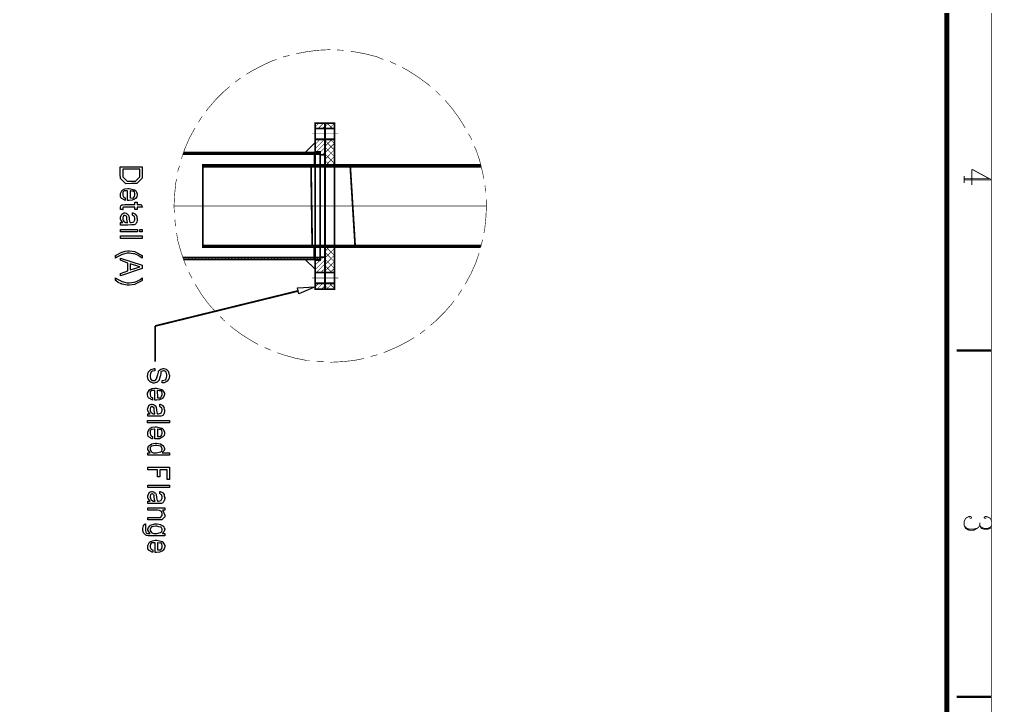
# Model space of a CAD drawing. Extents: x 0.1 to 11.6, y 0.3 to 16.2.
# Drawn here: x 5.99 to 11.58, y 4.24 to 8.18 of the extents above; entities that cross this region are included whole.
import ezdxf

# ---------------------------------------------------------------- set-up
doc = ezdxf.new("R2010")
doc.units = 0
doc.layers.get('0').update_dxf_attribs({"linetype": 'CONTINUOUS'})

msp = doc.modelspace()

# ---------------------------------------------------------------- linework, layer by layer
at = {"color": 0}
for points, const_width in [([(0.155003, 16.22), (11.57, 16.22), (11.57, 0.310004), (0.155003, 0.310004), (0.155003, 16.22)], 0.005208), ([(7.74501, 7.58165), (7.74501, 6.62831), (7.68832, 6.62831), (7.68832, 7.58165), (7.74501, 7.58165)], 0.01), ([(7.80003, 7.58165), (7.80003, 6.62831), (7.74501, 6.62831), (7.74501, 7.58165), (7.80003, 7.58165)], 0.01), ([(7.71669, 7.41336), (7.71669, 7.34169), (7.685, 7.34169), (7.685, 7.41336), (7.71669, 7.41336)], 0.01), ([(7.88997, 7.33165), (7.66499, 7.33165), (7.67165, 6.87001), (7.91835, 6.87001), (7.88997, 7.33165)], 0.01), ([(7.71669, 6.87001), (7.71669, 6.79833), (7.68332, 6.79833), (7.68332, 6.87001), (7.71669, 6.87001)], 0.01)]:
    msp.add_lwpolyline(points, close=True, dxfattribs=dict(at, const_width=const_width))
for points, const_width in [([(11.315, 16.02), (11.315, 0.516656)], 0.028333), ([(7.77501, 8.00331), (7.70833, 8), (7.64165, 7.99164), (7.58003, 7.97999)], 0.003333), ([(7.85167, 7.99832), (7.84169, 8), (7.81332, 8.00168)], 0.003333), ([(8.08003, 7.94667), (8.03999, 7.96332), (7.97331, 7.97999), (7.90831, 7.99164), (7.89165, 7.99501)], 0.003333), ([(7.46832, 7.94667), (7.44835, 7.94168), (7.38667, 7.91336), (7.32667, 7.88167), (7.29335, 7.86165)], 0.003333), ([(7.54167, 7.97), (7.50999, 7.96332), (7.50331, 7.96001)], 0.003333), ([(8.15332, 7.91835), (8.11833, 7.935)], 0.003333), ([(8.34999, 7.79167), (8.33333, 7.80664), (8.27832, 7.84668), (8.22331, 7.88167), (8.18832, 7.90169)], 0.003333), ([(7.25999, 7.84), (7.22835, 7.81668)], 0.003333), ([(7.19835, 7.79167), (7.16499, 7.76335), (7.11664, 7.715), (7.07335, 7.66499), (7.06332, 7.65001)], 0.003333), ([(8.40668, 7.74001), (8.38336, 7.76335), (8.37999, 7.76665)], 0.003333), ([(8.55003, 7.55333), (8.51497, 7.61003), (8.47499, 7.66499), (8.435, 7.71164)], 0.003333), ([(7.03999, 7.62001), (7.03331, 7.61003), (7.01833, 7.58664)], 0.003333), ([(6.99832, 7.55333), (6.96669, 7.49501), (6.94, 7.43332), (6.91997, 7.375)], 0.003333), ([(7.68832, 7.55003), (7.74501, 7.55003)], 0.01), ([(7.71164, 7.58165), (7.68832, 7.56)], 0.003333), ([(7.73665, 7.58165), (7.70503, 7.55003)], 0.003333), ([(7.74501, 7.565), (7.72999, 7.55003)], 0.003333), ([(7.74501, 7.55003), (7.80003, 7.55003)], 0.01), ([(7.74501, 7.56168), (7.76497, 7.58165)], 0.003333), ([(7.74501, 7.55664), (7.75, 7.55003)], 0.003333), ([(7.75667, 7.58165), (7.78836, 7.55003)], 0.003333), ([(7.77001, 7.55003), (7.80003, 7.58165)], 0.003333), ([(7.79335, 7.58165), (7.80003, 7.57667)], 0.003333), ([(7.67165, 7.52001), (7.76497, 7.52001)], 0.003333), ([(7.68832, 7.48833), (7.74501, 7.48833)], 0.01), ([(7.69168, 7.48833), (7.68832, 7.48503)], 0.003333), ([(7.71669, 7.48833), (7.68832, 7.46001)], 0.003333), ([(7.74164, 7.48833), (7.68832, 7.435)], 0.003333), ([(7.72835, 7.52001), (7.82167, 7.52001)], 0.003333), ([(7.74501, 7.48833), (7.80003, 7.48833)], 0.01), ([(7.74501, 7.48665), (7.74669, 7.48833)], 0.003333), ([(7.74501, 7.44835), (7.785, 7.48833)], 0.003333), ([(7.77501, 7.48833), (7.80003, 7.46332)], 0.003333), ([(8.58664, 7.48503), (8.58333, 7.49501), (8.56836, 7.52001)], 0.003333), ([(7.68832, 7.47), (7.63167, 7.41336)], 0.003333), ([(7.74501, 7.46669), (7.69499, 7.41667)], 0.003333), ([(7.74501, 7.44168), (7.71669, 7.41336)], 0.003333), ([(7.74501, 7.48167), (7.80003, 7.42503)], 0.003333), ([(7.74501, 7.41168), (7.80003, 7.46669)], 0.003333), ([(7.74501, 7.44336), (7.80003, 7.38835)], 0.003333), ([(7.74501, 7.37332), (7.80003, 7.43001)], 0.003333), ([(8.65668, 7.26167), (8.64833, 7.30501), (8.63167, 7.37001), (8.61003, 7.43332), (8.60167, 7.44835)], 0.003333), ([(6.93332, 7.41336), (7.71669, 7.41336), (7.71669, 7.34169), (7.71669, 7.40332), (6.92833, 7.40332)], 0.01), ([(6.96164, 7.41), (6.97, 7.40332)], 0.003333), ([(6.97835, 7.41336), (6.98833, 7.40332)], 0.003333), ([(6.99669, 7.41336), (7.00667, 7.40332)], 0.003333), ([(7.01665, 7.41336), (7.02669, 7.40332)], 0.003333), ([(7.035, 7.41336), (7.04497, 7.40332)], 0.003333), ([(7.05333, 7.41336), (7.065, 7.40332)], 0.003333), ([(7.07167, 7.41336), (7.08165, 7.40332)], 0.003333), ([(7.09169, 7.41336), (7.10167, 7.40332)], 0.003333), ([(7.11003, 7.41336), (7.12169, 7.40332)], 0.003333), ([(7.12831, 7.41336), (7.13997, 7.40332)], 0.003333), ([(7.14833, 7.41336), (7.15831, 7.40332)], 0.003333), ([(7.16667, 7.41336), (7.17665, 7.40332)], 0.003333), ([(7.18668, 7.41336), (7.19667, 7.40332)], 0.003333), ([(7.20503, 7.41336), (7.215, 7.40332)], 0.003333), ([(7.22331, 7.41336), (7.23335, 7.40332)], 0.003333), ([(7.24333, 7.41336), (7.25331, 7.40332)], 0.003333), ([(7.26167, 7.41336), (7.27165, 7.40332)], 0.003333), ([(7.28, 7.41336), (7.29167, 7.40332)], 0.003333), ([(7.29833, 7.41336), (7.31, 7.40332)], 0.003333), ([(7.31836, 7.41336), (7.32835, 7.40332)], 0.003333), ([(7.33664, 7.41336), (7.34831, 7.40332)], 0.003333), ([(7.35499, 7.41336), (7.36664, 7.40332)], 0.003333), ([(7.375, 7.41336), (7.38499, 7.40332)], 0.003333), ([(7.39333, 7.41336), (7.40332, 7.40332)], 0.003333), ([(7.41336, 7.41336), (7.42333, 7.40332)], 0.003333), ([(7.43164, 7.41336), (7.44168, 7.40332)], 0.003333), ([(7.44997, 7.41336), (7.46001, 7.40332)], 0.003333), ([(7.47, 7.41336), (7.47999, 7.40332)], 0.003333), ([(7.48833, 7.41336), (7.49832, 7.40332)], 0.003333), ([(7.50667, 7.41336), (7.51833, 7.40332)], 0.003333), ([(7.52501, 7.41336), (7.53668, 7.40332)], 0.003333), ([(7.54497, 7.41336), (7.55501, 7.40332)], 0.003333), ([(7.565, 7.41336), (7.57497, 7.40332)], 0.003333), ([(7.58165, 7.41336), (7.59169, 7.40332)], 0.003333), ([(7.60167, 7.41336), (7.61165, 7.40332)], 0.003333), ([(7.62001, 7.41336), (7.62999, 7.40332)], 0.003333), ([(7.63835, 7.41336), (7.65001, 7.40332)], 0.003333), ([(7.65831, 7.41336), (7.66835, 7.40332)], 0.003333), ([(7.67665, 7.41336), (7.68668, 7.40332)], 0.003333), ([(7.68832, 6.79497), (7.71669, 6.79497), (7.71669, 6.81168), (7.71669, 7.40001), (7.71669, 7.41667), (7.68832, 7.41667)], 0.01), ([(7.69667, 7.41336), (7.70665, 7.40332)], 0.003333), ([(7.71332, 7.41336), (7.715, 7.41336)], 0.003333), ([(7.71669, 7.40001), (7.74501, 7.40001)], 0.01), ([(7.74501, 7.41667), (7.72835, 7.40001)], 0.003333), ([(7.74501, 7.405), (7.80003, 7.34831)], 0.003333), ([(7.75168, 7.34169), (7.80003, 7.39165)], 0.003333), ([(6.91, 7.33664), (6.90001, 7.30501), (6.90001, 7.29833)], 0.003333), ([(8.63835, 7.34169), (7.04335, 7.34169), (7.04335, 6.87001), (8.63835, 6.87001)], 0.01), ([(8.64165, 7.33165), (7.04335, 7.33165), (7.04335, 6.87831), (8.64165, 6.87831)], 0.01), ([(7.04335, 7.33664), (7.04665, 7.33165)], 0.003333), ([(7.05664, 7.34169), (7.065, 7.33165)], 0.003333), ([(7.07497, 7.34169), (7.08501, 7.33165)], 0.003333), ([(7.09332, 7.34169), (7.10335, 7.33165)], 0.003333), ([(7.11333, 7.34169), (7.12169, 7.33165)], 0.003333), ([(7.13167, 7.34169), (7.14165, 7.33165)], 0.003333), ([(7.15001, 7.34169), (7.16, 7.33165)], 0.003333), ([(7.16997, 7.34169), (7.17833, 7.33165)], 0.003333), ([(7.18832, 7.34169), (7.19835, 7.33165)], 0.003333), ([(7.20665, 7.34169), (7.21669, 7.33165)], 0.003333), ([(7.22667, 7.34169), (7.23665, 7.33165)], 0.003333), ([(7.24501, 7.34169), (7.25331, 7.33165)], 0.003333), ([(7.26497, 7.34169), (7.27333, 7.33165)], 0.003333), ([(7.28168, 7.34169), (7.29335, 7.33165)], 0.003333), ([(7.30165, 7.34169), (7.31168, 7.33165)], 0.003333), ([(7.31999, 7.34169), (7.33003, 7.33165)], 0.003333), ([(7.34, 7.34169), (7.34831, 7.33165)], 0.003333), ([(7.35835, 7.34169), (7.36833, 7.33165)], 0.003333), ([(7.37668, 7.34169), (7.38667, 7.33165)], 0.003333), ([(7.39665, 7.34169), (7.405, 7.33165)], 0.003333), ([(7.41499, 7.34169), (7.42503, 7.33165)], 0.003333), ([(7.43332, 7.34169), (7.44336, 7.33165)], 0.003333), ([(7.45335, 7.34169), (7.46332, 7.33165)], 0.003333), ([(7.47168, 7.34169), (7.48167, 7.33165)], 0.003333), ([(7.49164, 7.34169), (7.5, 7.33165)], 0.003333), ([(7.50836, 7.34169), (7.52001, 7.33165)], 0.003333), ([(7.52832, 7.34169), (7.53836, 7.33165)], 0.003333), ([(7.54833, 7.34169), (7.55664, 7.33165)], 0.003333), ([(7.56668, 7.34169), (7.57497, 7.33165)], 0.003333), ([(7.58501, 7.34169), (7.595, 7.33165)], 0.003333), ([(7.60335, 7.34169), (7.61333, 7.33165)], 0.003333), ([(7.62332, 7.34169), (7.63167, 7.33165)], 0.003333), ([(7.64165, 7.34169), (7.65169, 7.33165)], 0.003333), ([(7.66, 7.34169), (7.66997, 7.33165)], 0.003333), ([(7.68001, 7.34169), (7.68832, 7.33165)], 0.003333), ([(7.69835, 7.34169), (7.70833, 7.33165)], 0.003333), ([(7.71832, 7.34169), (7.72667, 7.33165)], 0.003333), ([(7.73665, 7.34169), (7.74669, 7.33165)], 0.003333), ([(7.74501, 7.34169), (7.80003, 7.34169)], 0.01), ([(7.74501, 7.36664), (7.77001, 7.34169)], 0.003333), ([(7.75499, 7.34169), (7.76335, 7.33165)], 0.003333), ([(7.77501, 7.34169), (7.78331, 7.33165)], 0.003333), ([(7.78836, 7.34169), (7.80003, 7.35499)], 0.003333), ([(7.79167, 7.34169), (7.80165, 7.33165)], 0.003333), ([(7.81168, 7.34169), (7.82167, 7.33165)], 0.003333), ([(7.83003, 7.34169), (7.84, 7.33165)], 0.003333), ([(7.84999, 7.34169), (7.85835, 7.33165)], 0.003333), ([(7.86833, 7.34169), (7.87831, 7.33165)], 0.003333), ([(7.88667, 7.34169), (7.89665, 7.33165)], 0.003333), ([(7.90668, 7.34169), (7.91499, 7.33165)], 0.003333), ([(7.92503, 7.34169), (7.935, 7.33165)], 0.003333), ([(7.94336, 7.34169), (7.95335, 7.33165)], 0.003333), ([(7.96332, 7.34169), (7.97331, 7.33165)], 0.003333), ([(7.98167, 7.34169), (7.99001, 7.33165)], 0.003333), ([(8.00168, 7.34169), (8.00999, 7.33165)], 0.003333), ([(8.01833, 7.34169), (8.03, 7.33165)], 0.003333), ([(8.03836, 7.34169), (8.04833, 7.33165)], 0.003333), ([(8.05664, 7.34169), (8.06668, 7.33165)], 0.003333), ([(8.07667, 7.34169), (8.08501, 7.33165)], 0.003333), ([(8.095, 7.34169), (8.10499, 7.33165)], 0.003333), ([(8.11333, 7.34169), (8.12332, 7.33165)], 0.003333), ([(8.13336, 7.34169), (8.14165, 7.33165)], 0.003333), ([(8.15169, 7.34169), (8.16168, 7.33165)], 0.003333), ([(8.16997, 7.34169), (8.18001, 7.33165)], 0.003333), ([(8.19, 7.34169), (8.19997, 7.33165)], 0.003333), ([(8.20833, 7.34169), (8.21832, 7.33165)], 0.003333), ([(8.22835, 7.34169), (8.23665, 7.33165)], 0.003333), ([(8.24501, 7.34169), (8.25667, 7.33165)], 0.003333), ([(8.26497, 7.34169), (8.27333, 7.33165)], 0.003333), ([(8.285, 7.34169), (8.29335, 7.33165)], 0.003333), ([(8.30333, 7.34169), (8.31168, 7.33165)], 0.003333), ([(8.32167, 7.34169), (8.33165, 7.33165)], 0.003333), ([(8.34, 7.34169), (8.34999, 7.33165)], 0.003333), ([(8.36003, 7.34169), (8.36833, 7.33165)], 0.003333), ([(8.37831, 7.34169), (8.38835, 7.33165)], 0.003333), ([(8.39665, 7.34169), (8.40668, 7.33165)], 0.003333), ([(8.41667, 7.34169), (8.42503, 7.33165)], 0.003333), ([(8.435, 7.34169), (8.44499, 7.33165)], 0.003333), ([(8.45335, 7.34169), (8.46332, 7.33165)], 0.003333), ([(8.47331, 7.34169), (8.48335, 7.33165)], 0.003333), ([(8.49164, 7.34169), (8.5, 7.33165)], 0.003333), ([(8.51167, 7.34169), (8.52001, 7.33165)], 0.003333), ([(8.52832, 7.34169), (8.53836, 7.33165)], 0.003333), ([(8.54833, 7.34169), (8.55832, 7.33165)], 0.003333), ([(8.56668, 7.34169), (8.57667, 7.33165)], 0.003333), ([(8.58664, 7.34169), (8.595, 7.33165)], 0.003333), ([(8.60499, 7.34169), (8.61501, 7.33165)], 0.003333), ([(8.62332, 7.34169), (8.63336, 7.33165)], 0.003333), ([(11.5717, 7.25499), (11.4583, 7.31668)], 0.005208), ([(11.4583, 7.31668), (11.4583, 7.22667)], 0.005208), ([(6.89333, 7.25999), (6.88835, 7.23833), (6.88167, 7.17165), (6.87831, 7.10499), (6.87999, 7.06668)], 0.003333), ([(11.4134, 7.27832), (11.4134, 7.23833)], 0.005208), ([(11.5566, 7.26167), (11.4134, 7.26167)], 0.005208), ([(8.66667, 7.18332), (8.66336, 7.22331)], 0.003333), ([(11.5717, 7.25499), (11.4134, 7.25499)], 0.005208), ([(6.87831, 7.10499), (8.67165, 7.10499)], 0.003333), ([(7.67165, 7.10499), (7.76497, 7.10499)], 0.003333), ([(7.72835, 7.10499), (7.82167, 7.10499)], 0.003333), ([(8.65668, 6.94997), (8.66168, 6.97168), (8.66835, 7.03836), (8.67165, 7.10499), (8.66997, 7.14501)], 0.003333), ([(6.88336, 7.02669), (6.88667, 6.98833)], 0.003333), ([(6.89333, 6.94997), (6.90001, 6.90668), (6.91835, 6.84169), (6.94, 6.77832), (6.94835, 6.76167)], 0.003333), ([(6.93332, 6.79833), (7.71669, 6.79833), (7.71669, 6.87169), (7.71669, 6.81), (6.92833, 6.81)], 0.01), ([(7.04665, 6.87831), (7.05501, 6.87001)], 0.003333), ([(7.065, 6.87831), (7.07497, 6.87001)], 0.003333), ([(7.08333, 6.87831), (7.09332, 6.87001)], 0.003333), ([(7.10335, 6.87831), (7.11333, 6.87001)], 0.003333), ([(7.12169, 6.87831), (7.13167, 6.87001)], 0.003333), ([(7.14165, 6.87831), (7.15001, 6.87001)], 0.003333), ([(7.16, 6.87831), (7.16997, 6.87001)], 0.003333), ([(7.17833, 6.87831), (7.18832, 6.87001)], 0.003333), ([(7.19835, 6.87831), (7.20665, 6.87001)], 0.003333), ([(7.21669, 6.87831), (7.22667, 6.87001)], 0.003333), ([(7.23503, 6.87831), (7.24501, 6.87001)], 0.003333), ([(7.25331, 6.87831), (7.26497, 6.87001)], 0.003333), ([(7.27333, 6.87831), (7.28168, 6.87001)], 0.003333), ([(7.29335, 6.87831), (7.30165, 6.87001)], 0.003333), ([(7.31, 6.87831), (7.31999, 6.87001)], 0.003333), ([(7.33003, 6.87831), (7.34, 6.87001)], 0.003333), ([(7.34831, 6.87831), (7.35835, 6.87001)], 0.003333), ([(7.36833, 6.87831), (7.37668, 6.87001)], 0.003333), ([(7.38667, 6.87831), (7.39665, 6.87001)], 0.003333), ([(7.405, 6.87831), (7.41499, 6.87001)], 0.003333), ([(7.42503, 6.87831), (7.43332, 6.87001)], 0.003333), ([(7.44336, 6.87831), (7.45335, 6.87001)], 0.003333), ([(7.46164, 6.87831), (7.47168, 6.87001)], 0.003333), ([(7.48167, 6.87831), (7.49001, 6.87001)], 0.003333), ([(7.5, 6.87831), (7.50836, 6.87001)], 0.003333), ([(7.51833, 6.87831), (7.52832, 6.87001)], 0.003333), ([(7.53668, 6.87831), (7.54833, 6.87001)], 0.003333), ([(7.55664, 6.87831), (7.565, 6.87001)], 0.003333), ([(7.57497, 6.87831), (7.58501, 6.87001)], 0.003333), ([(7.59332, 6.87831), (7.60335, 6.87001)], 0.003333), ([(7.61333, 6.87831), (7.62332, 6.87001)], 0.003333), ([(7.63167, 6.87831), (7.64165, 6.87001)], 0.003333), ([(7.65169, 6.87831), (7.66, 6.87001)], 0.003333), ([(7.66997, 6.87831), (7.68001, 6.87001)], 0.003333), ([(7.68832, 6.87831), (7.69835, 6.87001)], 0.003333), ([(7.70833, 6.87831), (7.71669, 6.87001)], 0.003333), ([(7.72667, 6.87831), (7.73665, 6.87001)], 0.003333), ([(7.74501, 6.87001), (7.80003, 6.87001)], 0.01), ([(7.74501, 6.87831), (7.75499, 6.87001)], 0.003333), ([(7.74501, 6.845), (7.76833, 6.87001)], 0.003333), ([(7.75168, 6.87001), (7.80003, 6.81999)], 0.003333), ([(7.76335, 6.87831), (7.77501, 6.87001)], 0.003333), ([(7.78331, 6.87831), (7.79167, 6.87001)], 0.003333), ([(7.78836, 6.87001), (7.80003, 6.85835)], 0.003333), ([(7.80165, 6.87831), (7.81168, 6.87001)], 0.003333), ([(7.81999, 6.87831), (7.83003, 6.87001)], 0.003333), ([(7.84, 6.87831), (7.84999, 6.87001)], 0.003333), ([(7.85835, 6.87831), (7.86833, 6.87001)], 0.003333), ([(7.87831, 6.87831), (7.88667, 6.87001)], 0.003333), ([(7.89665, 6.87831), (7.90668, 6.87001)], 0.003333), ([(7.91499, 6.87831), (7.92503, 6.87001)], 0.003333), ([(7.935, 6.87831), (7.94336, 6.87001)], 0.003333), ([(7.95335, 6.87831), (7.96332, 6.87001)], 0.003333), ([(7.97168, 6.87831), (7.98167, 6.87001)], 0.003333), ([(7.99001, 6.87831), (8, 6.87001)], 0.003333), ([(8.00999, 6.87831), (8.01833, 6.87001)], 0.003333), ([(8.03, 6.87831), (8.03836, 6.87001)], 0.003333), ([(8.04665, 6.87831), (8.05664, 6.87001)], 0.003333), ([(8.06668, 6.87831), (8.07497, 6.87001)], 0.003333), ([(8.08501, 6.87831), (8.095, 6.87001)], 0.003333), ([(8.10335, 6.87831), (8.11333, 6.87001)], 0.003333), ([(8.12332, 6.87831), (8.13336, 6.87001)], 0.003333), ([(8.14165, 6.87831), (8.15169, 6.87001)], 0.003333), ([(8.16168, 6.87831), (8.16997, 6.87001)], 0.003333), ([(8.17833, 6.87831), (8.19, 6.87001)], 0.003333), ([(8.19835, 6.87831), (8.20833, 6.87001)], 0.003333), ([(8.21832, 6.87831), (8.22667, 6.87001)], 0.003333), ([(8.23665, 6.87831), (8.24501, 6.87001)], 0.003333), ([(8.25499, 6.87831), (8.26497, 6.87001)], 0.003333), ([(8.27333, 6.87831), (8.285, 6.87001)], 0.003333), ([(8.29335, 6.87831), (8.30165, 6.87001)], 0.003333), ([(8.31168, 6.87831), (8.32167, 6.87001)], 0.003333), ([(8.33003, 6.87831), (8.34, 6.87001)], 0.003333), ([(8.34999, 6.87831), (8.36003, 6.87001)], 0.003333), ([(8.36833, 6.87831), (8.37831, 6.87001)], 0.003333), ([(8.38835, 6.87831), (8.39665, 6.87001)], 0.003333), ([(8.40668, 6.87831), (8.41667, 6.87001)], 0.003333), ([(8.42503, 6.87831), (8.435, 6.87001)], 0.003333), ([(8.44499, 6.87831), (8.45335, 6.87001)], 0.003333), ([(8.46332, 6.87831), (8.47331, 6.87001)], 0.003333), ([(8.48167, 6.87831), (8.49164, 6.87001)], 0.003333), ([(8.5, 6.87831), (8.51167, 6.87001)], 0.003333), ([(8.52001, 6.87831), (8.52832, 6.87001)], 0.003333), ([(8.53836, 6.87831), (8.54833, 6.87001)], 0.003333), ([(8.55664, 6.87831), (8.56668, 6.87001)], 0.003333), ([(8.57667, 6.87831), (8.58501, 6.87001)], 0.003333), ([(8.595, 6.87831), (8.60499, 6.87001)], 0.003333), ([(8.61501, 6.87831), (8.62332, 6.87001)], 0.003333), ([(8.63336, 6.87831), (8.63997, 6.87332)], 0.003333), ([(8.63997, 6.87332), (8.64833, 6.90668), (8.65001, 6.91168)], 0.003333), ([(7.71669, 6.81168), (7.74501, 6.81168)], 0.01), ([(7.74501, 6.80664), (7.80003, 6.86333)], 0.003333), ([(7.74501, 6.84), (7.80003, 6.78331)], 0.003333), ([(7.74501, 6.76833), (7.80003, 6.82497)], 0.003333), ([(8.55003, 6.65668), (8.58333, 6.71832), (8.61003, 6.77832), (8.62999, 6.83664)], 0.003333), ([(6.96001, 6.80664), (6.97, 6.79833)], 0.003333), ([(6.97667, 6.81), (6.98833, 6.79833)], 0.003333), ([(6.99669, 6.81), (7.00667, 6.79833)], 0.003333), ([(7.01665, 6.81), (7.02669, 6.79833)], 0.003333), ([(7.03331, 6.81), (7.04497, 6.79833)], 0.003333), ([(7.05333, 6.81), (7.06332, 6.79833)], 0.003333), ([(7.07167, 6.81), (7.08165, 6.79833)], 0.003333), ([(7.09169, 6.81), (7.10167, 6.79833)], 0.003333), ([(7.11003, 6.81), (7.12169, 6.79833)], 0.003333), ([(7.12831, 6.81), (7.13835, 6.79833)], 0.003333), ([(7.14833, 6.81), (7.15831, 6.79833)], 0.003333), ([(7.16667, 6.81), (7.17665, 6.79833)], 0.003333), ([(7.185, 6.81), (7.19667, 6.79833)], 0.003333), ([(7.20503, 6.81), (7.215, 6.79833)], 0.003333), ([(7.22331, 6.81), (7.23335, 6.79833)], 0.003333), ([(7.24333, 6.81), (7.25331, 6.79833)], 0.003333), ([(7.25999, 6.81), (7.27001, 6.79833)], 0.003333), ([(7.28, 6.81), (7.28999, 6.79833)], 0.003333), ([(7.29833, 6.81), (7.31, 6.79833)], 0.003333), ([(7.31668, 6.81), (7.32835, 6.79833)], 0.003333), ([(7.33664, 6.81), (7.34668, 6.79833)], 0.003333), ([(7.35499, 6.81), (7.36501, 6.79833)], 0.003333), ([(7.375, 6.81), (7.38499, 6.79833)], 0.003333), ([(7.39333, 6.81), (7.40332, 6.79833)], 0.003333), ([(7.41168, 6.81), (7.42165, 6.79833)], 0.003333), ([(7.43164, 6.81), (7.44168, 6.79833)], 0.003333), ([(7.44997, 6.81), (7.46001, 6.79833)], 0.003333), ([(7.46832, 6.81), (7.47999, 6.79833)], 0.003333), ([(7.48665, 6.81), (7.49832, 6.79833)], 0.003333), ([(7.50667, 6.81), (7.51665, 6.79833)], 0.003333), ([(7.52501, 6.81), (7.53668, 6.79833)], 0.003333), ([(7.54335, 6.81), (7.55501, 6.79833)], 0.003333), ([(7.56332, 6.81), (7.57335, 6.79833)], 0.003333), ([(7.58165, 6.81), (7.59169, 6.79833)], 0.003333), ([(7.60167, 6.81), (7.61165, 6.79833)], 0.003333), ([(7.62001, 6.81), (7.62999, 6.79833)], 0.003333), ([(7.68832, 6.74333), (7.63167, 6.79833)], 0.003333), ([(7.63835, 6.81), (7.64833, 6.79833)], 0.003333), ([(7.65831, 6.81), (7.66835, 6.79833)], 0.003333), ([(7.67665, 6.81), (7.68668, 6.79833)], 0.003333), ([(7.73503, 6.81168), (7.68832, 6.76665)], 0.003333), ([(7.74501, 6.79665), (7.68832, 6.74001)], 0.003333), ([(7.69168, 6.79497), (7.68832, 6.78999)], 0.003333), ([(7.69499, 6.81), (7.70665, 6.79833)], 0.003333), ([(7.74501, 6.77333), (7.69499, 6.72331)], 0.003333), ([(7.74501, 6.80003), (7.80003, 6.74501)], 0.003333), ([(7.74501, 6.73167), (7.80003, 6.78836)], 0.003333), ([(7.74501, 6.76335), (7.785, 6.72331)], 0.003333), ([(6.96332, 6.72667), (6.96669, 6.71832), (6.98167, 6.69168)], 0.003333), ([(7.68832, 6.72331), (7.74501, 6.72331)], 0.01), ([(7.74501, 6.74669), (7.72, 6.72331)], 0.003333), ([(7.74501, 6.72331), (7.80003, 6.72331)], 0.01), ([(7.74501, 6.72499), (7.74669, 6.72331)], 0.003333), ([(7.77501, 6.72331), (7.80003, 6.75)], 0.003333), ([(7, 6.65668), (7.03331, 6.60167), (7.07335, 6.54665), (7.11501, 6.5)], 0.003333), ([(7.67165, 6.69168), (7.76497, 6.69168)], 0.003333), ([(7.68832, 6.66168), (7.74501, 6.66168)], 0.01), ([(7.70833, 6.66168), (7.68832, 6.64165)], 0.003333), ([(7.73167, 6.66168), (7.69997, 6.62831)], 0.003333), ([(7.74501, 6.64833), (7.72499, 6.62831)], 0.003333), ([(7.72835, 6.69168), (7.82167, 6.69168)], 0.003333), ([(7.74501, 6.66168), (7.80003, 6.66168)], 0.01), ([(7.74501, 6.65668), (7.75, 6.66168)], 0.003333), ([(7.74501, 6.65001), (7.76497, 6.62831)], 0.003333), ([(7.75499, 6.62831), (7.78836, 6.66168)], 0.003333), ([(7.77001, 6.66168), (7.80003, 6.63167)], 0.003333), ([(7.59169, 6.61833), (6.77001, 6.41667)], 0.01), ([(7.79335, 6.62831), (7.80003, 6.63667)], 0.003333), ([(8.50836, 6.59169), (8.51497, 6.60167), (8.53, 6.625)], 0.003333), ([(8.34999, 6.41997), (8.38336, 6.44835), (8.43164, 6.49669), (8.47499, 6.54665), (8.48503, 6.56168)], 0.003333), ([(7.14333, 6.47168), (7.16499, 6.44835), (7.16997, 6.44499)], 0.003333), ([(6.77001, 6.41667), (6.77001, 6.21164)], 0.01), ([(7.19997, 6.41835), (7.215, 6.405), (7.27001, 6.36501), (7.32667, 6.33003), (7.36165, 6.31)], 0.003333), ([(8.28999, 6.37169), (8.31999, 6.39501)], 0.003333), ([(8.08165, 6.26335), (8.10167, 6.27165), (8.16336, 6.29833), (8.22331, 6.33003), (8.25667, 6.34999)], 0.003333), ([(7.39833, 6.29335), (7.43332, 6.27832)], 0.003333), ([(7.47, 6.26335), (7.50999, 6.25), (7.57497, 6.23167), (7.64165, 6.21832), (7.65831, 6.21832)], 0.003333), ([(11.37, 6.27669), (11.57, 6.27669)], 0.013333), ([(7.69667, 6.21332), (7.70833, 6.21164), (7.73665, 6.21164)], 0.003333), ([(7.77501, 6.20833), (7.84169, 6.21164), (7.90831, 6.21832), (7.96832, 6.22999)], 0.003333), ([(8.00667, 6.24164), (8.03999, 6.25), (8.04497, 6.25168)], 0.003333), ([(11.4134, 5.29497), (11.4217, 5.31168)], 0.005208), ([(11.4217, 5.31168), (11.4283, 5.31668)], 0.005208), ([(11.4283, 5.31668), (11.4434, 5.32335)], 0.005208), ([(11.4434, 5.32335), (11.4517, 5.32335)], 0.005208), ([(11.4517, 5.31168), (11.4434, 5.31668)], 0.005208), ([(11.4517, 5.32335), (11.4583, 5.31668)], 0.005208), ([(11.4583, 5.31668), (11.4517, 5.31168)], 0.005208), ([(11.5267, 5.31668), (11.535, 5.32335)], 0.005208), ([(11.535, 5.31168), (11.5267, 5.31668)], 0.005208), ([(11.535, 5.32335), (11.5417, 5.32335)], 0.005208), ([(11.5417, 5.31668), (11.535, 5.31168)], 0.005208), ([(11.5417, 5.32335), (11.5566, 5.31668)], 0.005208), ([(11.5566, 5.31668), (11.565, 5.31168)], 0.005208), ([(11.565, 5.31168), (11.5717, 5.29497)], 0.005208), ([(11.4134, 5.27165), (11.4134, 5.29497)], 0.005208), ([(11.4217, 5.25499), (11.4134, 5.27165)], 0.005208), ([(11.4217, 5.26167), (11.4134, 5.27165)], 0.005208), ([(11.4283, 5.25499), (11.4217, 5.26167)], 0.005208), ([(11.4283, 5.25), (11.4217, 5.25499)], 0.005208), ([(11.4434, 5.25), (11.4283, 5.25499)], 0.005208), ([(11.4434, 5.24333), (11.4283, 5.25)], 0.005208), ([(11.4667, 5.25), (11.4434, 5.25)], 0.005208), ([(11.4883, 5.25499), (11.4667, 5.25)], 0.005208), ([(11.4817, 5.25), (11.4667, 5.24333)], 0.005208), ([(11.4967, 5.26167), (11.4817, 5.25)], 0.005208), ([(11.5033, 5.27165), (11.4967, 5.26167)], 0.005208), ([(11.5033, 5.27165), (11.5033, 5.28836)], 0.005208), ([(11.5117, 5.25499), (11.5033, 5.27165)], 0.005208), ([(11.5117, 5.26167), (11.5033, 5.27165)], 0.005208), ([(11.5267, 5.25499), (11.5117, 5.26167)], 0.005208), ([(11.5267, 5.25), (11.5117, 5.25499)], 0.005208), ([(11.55, 5.25499), (11.5267, 5.25499)], 0.005208), ([(11.55, 5.25), (11.5267, 5.25)], 0.005208), ([(11.565, 5.26167), (11.55, 5.25499)], 0.005208), ([(11.565, 5.25499), (11.55, 5.25)], 0.005208), ([(11.5717, 5.27165), (11.565, 5.25499)], 0.005208), ([(11.5717, 5.27165), (11.565, 5.26167)], 0.005208), ([(11.4667, 5.24333), (11.4434, 5.24333)], 0.005208), ([(11.37, 4.28836), (11.57, 4.28836)], 0.013333)]:
    msp.add_lwpolyline(points, dxfattribs=dict(at, const_width=const_width))
at = {"color": 9}
for points in [[(7.68832, 7.47), (7.68832, 7.41336), (7.63167, 7.41336), (7.68832, 7.47)], [(7.68832, 6.79833), (7.68832, 6.74333), (7.63167, 6.79833), (7.68832, 6.79833)]]:
    msp.add_lwpolyline(points, close=True, dxfattribs=at)
at = {"color": 0}
for points in [[(6.57004, 7.33106), (6.69504, 7.33128), (6.69504, 7.29069), (6.69526, 7.26465), (6.66465, 7.23406), (6.6334, 7.23406), (6.60086, 7.23383), (6.57026, 7.26443), (6.57004, 7.28851), (6.57004, 7.33106)], [(6.58393, 7.31717), (6.58393, 7.29069), (6.58415, 7.27268), (6.6091, 7.24772), (6.63363, 7.24794), (6.65642, 7.24794), (6.68137, 7.27289), (6.68115, 7.29135), (6.68115, 7.31739), (6.58393, 7.31717)], [(6.59819, 7.15164), (6.59819, 7.13797), (6.59597, 7.13846), (6.57878, 7.14806), (6.57758, 7.14947), (6.57574, 7.1499), (6.57118, 7.15767), (6.57021, 7.169), (6.57021, 7.17117), (6.57021, 7.17774), (6.58068, 7.19581), (6.58279, 7.19743), (6.58382, 7.19868), (6.59625, 7.2041), (6.61253, 7.20697), (6.61794, 7.20697), (6.62136, 7.20703), (6.65224, 7.19906), (6.6544, 7.19743), (6.65647, 7.19547), (6.66743, 7.1779), (6.66743, 7.17204), (6.66743, 7.16894), (6.66417, 7.15744), (6.65642, 7.14893), (6.65419, 7.14731), (6.65186, 7.14492), (6.63792, 7.13889), (6.62044, 7.13758), (6.61643, 7.13753), (6.61535, 7.13753), (6.6129, 7.13753), (6.61208, 7.13753), (6.61187, 7.19308), (6.6096, 7.19299), (6.59581, 7.19244), (6.59125, 7.19243), (6.58946, 7.19129), (6.58496, 7.18533), (6.5841, 7.17458), (6.5841, 7.17096), (6.5841, 7.16808), (6.58697, 7.16026), (6.58757, 7.15944), (6.58783, 7.15799), (6.59147, 7.15403), (6.597, 7.15213), (6.59819, 7.15164)], [(6.62576, 7.19308), (6.62597, 7.15142), (6.62799, 7.15164), (6.64318, 7.15142), (6.64421, 7.15121), (6.64535, 7.15196), (6.65061, 7.16038), (6.65354, 7.16917), (6.65354, 7.17204), (6.65354, 7.17578), (6.65158, 7.18685), (6.64735, 7.19288), (6.64594, 7.19288), (6.64415, 7.19174), (6.63628, 7.19114), (6.62782, 7.19303), (6.62576, 7.19308)], [(6.58556, 7.08572), (6.57167, 7.08572), (6.57135, 7.08664), (6.57036, 7.09332), (6.57036, 7.09549), (6.57036, 7.09825), (6.57254, 7.1059), (6.57297, 7.10656), (6.57319, 7.10661), (6.57958, 7.11171), (6.58035, 7.11199), (6.58035, 7.11199), (6.58604, 7.1116), (6.59592, 7.1135), (6.59924, 7.1135), (6.65369, 7.11372), (6.65369, 7.12761), (6.66758, 7.12761), (6.66758, 7.11372), (6.68907, 7.11371), (6.69775, 7.09983), (6.66758, 7.09983), (6.66758, 7.08594), (6.65369, 7.08593), (6.65369, 7.09983), (6.5975, 7.09961), (6.59565, 7.09961), (6.59011, 7.09944), (6.58892, 7.09907), (6.5886, 7.09896), (6.58817, 7.09819), (6.58621, 7.09631), (6.58539, 7.09663), (6.58535, 7.09657), (6.58507, 7.09592), (6.58425, 7.09283), (6.58425, 7.09179), (6.58425, 7.09028), (6.58535, 7.08637), (6.58556, 7.08572)], [(6.58453, 7.01036), (6.58322, 7.01144), (6.57422, 7.02268), (6.57368, 7.02382), (6.57286, 7.02387), (6.57081, 7.0294), (6.57042, 7.03646), (6.57042, 7.03879), (6.57096, 7.0409), (6.57801, 7.05778), (6.57889, 7.05897), (6.57904, 7.05957), (6.58431, 7.06337), (6.59196, 7.06592), (6.59451, 7.06592), (6.59733, 7.06592), (6.60493, 7.06375), (6.60579, 7.06332), (6.60596, 7.06212), (6.60949, 7.05881), (6.6135, 7.05707), (6.61404, 7.05637), (6.61442, 7.05528), (6.61854, 7.04753), (6.61882, 7.04661), (6.61843, 7.04525), (6.62076, 7.03581), (6.62099, 7.03446), (6.62061, 7.03093), (6.62224, 7.01904), (6.62565, 7.01167), (6.62619, 7.01036), (6.62744, 7.01036), (6.63021, 7.01036), (6.63118, 7.01036), (6.63265, 7.01042), (6.64665, 7.01383), (6.64746, 7.01449), (6.64783, 7.01508), (6.65375, 7.02669), (6.65375, 7.03054), (6.65375, 7.03424), (6.65121, 7.04454), (6.65072, 7.04531), (6.64931, 7.04551), (6.64513, 7.04856), (6.64117, 7.05192), (6.63986, 7.05225), (6.63986, 7.06614), (6.64144, 7.06581), (6.65429, 7.06076), (6.65528, 7.06006), (6.65614, 7.05871), (6.66385, 7.04904), (6.66439, 7.04769), (6.66401, 7.04551), (6.66547, 7.03771), (6.66764, 7.03103), (6.66764, 7.02881), (6.66764, 7.02453), (6.66547, 7.01275), (6.66504, 7.01167), (6.66363, 7.01047), (6.65881, 7.00244), (6.6581, 7.0019), (6.65701, 7.00092), (6.64871, 6.99756), (6.64768, 6.99735), (6.64638, 6.99718), (6.63678, 6.99669), (6.63357, 6.99669), (6.61296, 6.99647), (6.60579, 6.99647), (6.58968, 6.99647), (6.58431, 6.99647), (6.58089, 6.99647), (6.57319, 6.99647), (6.57064, 6.99647), (6.57064, 7.01036), (6.57411, 7.01036), (6.58192, 7.01036), (6.58453, 7.01036)], [(6.61231, 7.01036), (6.61182, 7.01161), (6.60786, 7.03022), (6.60753, 7.03271), (6.60715, 7.03342), (6.60736, 7.0389), (6.60736, 7.04411), (6.60688, 7.04465), (6.60585, 7.04471), (6.60281, 7.04699), (6.60167, 7.04975), (6.60124, 7.05008), (6.60075, 7.04964), (6.59685, 7.05203), (6.5956, 7.05203), (6.59413, 7.05203), (6.58979, 7.05106), (6.58811, 7.04861), (6.58757, 7.0479), (6.58675, 7.04644), (6.58431, 7.03847), (6.58431, 7.03575), (6.58431, 7.03358), (6.58529, 7.02696), (6.58772, 7.02289), (6.58843, 7.02186), (6.58876, 7.02007), (6.59233, 7.01497), (6.59674, 7.01308), (6.59754, 7.01253), (6.59754, 7.01253), (6.60042, 7.01064), (6.60639, 7.01036), (6.6084, 7.01036), (6.61231, 7.01036)], [(6.57058, 6.97076), (6.66781, 6.97097), (6.66781, 6.95708), (6.57058, 6.95687), (6.57058, 6.97076)], [(6.57064, 6.93338), (6.69564, 6.9336), (6.69564, 6.91971), (6.57064, 6.91949), (6.57064, 6.93338)], [(6.68169, 6.97097), (6.69558, 6.97097), (6.69558, 6.95708), (6.68169, 6.95708), (6.68169, 6.97097)], [(6.54297, 6.82069), (6.54546, 6.82264), (6.57454, 6.83914), (6.5779, 6.84044), (6.58062, 6.84131), (6.59733, 6.84576), (6.61382, 6.84847), (6.61936, 6.84847), (6.62196, 6.84853), (6.65272, 6.84364), (6.6556, 6.84261), (6.65881, 6.84082), (6.69239, 6.8234), (6.69575, 6.82092), (6.69575, 6.80701), (6.69299, 6.80892), (6.67329, 6.82124), (6.6721, 6.82178), (6.66992, 6.82269), (6.65126, 6.83035), (6.64931, 6.83089), (6.64606, 6.83074), (6.63319, 6.83251), (6.62185, 6.83464), (6.61936, 6.83458), (6.6096, 6.83458), (6.58029, 6.82769), (6.54932, 6.81147), (6.54297, 6.80681), (6.54297, 6.82069)], [(6.57081, 6.80632), (6.69581, 6.76574), (6.69581, 6.74664), (6.57101, 6.70562), (6.57101, 6.71799), (6.61268, 6.73426), (6.61247, 6.77767), (6.57081, 6.79417), (6.57081, 6.80632)], [(6.62636, 6.77333), (6.62657, 6.73861), (6.65153, 6.74664), (6.65315, 6.74647), (6.66542, 6.75), (6.67942, 6.75543), (6.68192, 6.75618), (6.67964, 6.75629), (6.65881, 6.76357), (6.65696, 6.76421), (6.62636, 6.77333)], [(6.54318, 6.67854), (6.54318, 6.69243), (6.54953, 6.68782), (6.58138, 6.67165), (6.61003, 6.66467), (6.61957, 6.66467), (6.62147, 6.66471), (6.64681, 6.66814), (6.64931, 6.66878), (6.65056, 6.669), (6.67025, 6.67676), (6.6721, 6.67768), (6.67296, 6.67725), (6.6811, 6.68169), (6.69314, 6.69081), (6.69596, 6.69265), (6.69596, 6.67876), (6.6926, 6.67632), (6.65918, 6.65826), (6.65582, 6.65707), (6.65283, 6.65554), (6.62272, 6.65082), (6.61957, 6.65076), (6.60921, 6.65076), (6.58143, 6.65767), (6.57813, 6.65901), (6.57417, 6.65967), (6.55849, 6.66694), (6.54568, 6.67665), (6.54318, 6.67854)], [(7.58664, 6.63499), (7.68832, 6.64165), (7.595, 6.60167), (7.58664, 6.63499)], [(6.76828, 6.17264), (6.76828, 6.15875), (6.76676, 6.15864), (6.75429, 6.15733), (6.75331, 6.15722), (6.75151, 6.15625), (6.74653, 6.15267), (6.74451, 6.14833), (6.74397, 6.14681), (6.74311, 6.14507), (6.7405, 6.13271), (6.7405, 6.12858), (6.7405, 6.12636), (6.74289, 6.11589), (6.74333, 6.1149), (6.74349, 6.11322), (6.74625, 6.1084), (6.75011, 6.10672), (6.75092, 6.10622), (6.75087, 6.10568), (6.75456, 6.10357), (6.7596, 6.10319), (6.76133, 6.10319), (6.76383, 6.10319), (6.77061, 6.10449), (6.77132, 6.10471), (6.77175, 6.10487), (6.778, 6.11242), (6.77849, 6.11361), (6.77849, 6.11361), (6.77962, 6.11979), (6.78369, 6.13172), (6.78435, 6.13444), (6.78478, 6.13683), (6.78825, 6.15181), (6.78825, 6.15679), (6.78907, 6.15717), (6.79514, 6.16249), (6.80186, 6.16829), (6.803, 6.16894), (6.80354, 6.16878), (6.80931, 6.17063), (6.81597, 6.17285), (6.81819, 6.17285), (6.81901, 6.17285), (6.83399, 6.16889), (6.83535, 6.16808), (6.83572, 6.1665), (6.84093, 6.16086), (6.84679, 6.15533), (6.8475, 6.15375), (6.84733, 6.15142), (6.84933, 6.14258), (6.85161, 6.13504), (6.85161, 6.13249), (6.85161, 6.13026), (6.84765, 6.11176), (6.84685, 6.11014), (6.84521, 6.10796), (6.83946, 6.10069), (6.83371, 6.09603), (6.83208, 6.09517), (6.82981, 6.09381), (6.82081, 6.09044), (6.81222, 6.08963), (6.81017, 6.08951), (6.81017, 6.1034), (6.81239, 6.10303), (6.82958, 6.10851), (6.83078, 6.10992), (6.83138, 6.11079), (6.83518, 6.11887), (6.83772, 6.12978), (6.83772, 6.13206), (6.83772, 6.13721), (6.83317, 6.15158), (6.83231, 6.15267), (6.83074, 6.1531), (6.82542, 6.15647), (6.82096, 6.15896), (6.8195, 6.15896), (6.8176, 6.15896), (6.80376, 6.15517), (6.80192, 6.1544), (6.80186, 6.15289), (6.80203, 6.14513), (6.80089, 6.13411), (6.80018, 6.13097), (6.7991, 6.12782), (6.79313, 6.10721), (6.79258, 6.10622), (6.79085, 6.10454), (6.78564, 6.09836), (6.78142, 6.09413), (6.78022, 6.09343), (6.778, 6.09239), (6.77072, 6.08985), (6.76497, 6.08931), (6.76307, 6.08931), (6.75851, 6.08931), (6.74625, 6.09332), (6.74485, 6.09407), (6.74306, 6.09451), (6.73236, 6.10644), (6.73161, 6.10796), (6.73036, 6.10906), (6.72661, 6.12608), (6.72661, 6.12793), (6.72661, 6.12793), (6.73058, 6.15022), (6.73139, 6.15181), (6.73182, 6.15283), (6.74451, 6.16607), (6.74615, 6.16699), (6.74729, 6.16721), (6.76622, 6.17264), (6.76828, 6.17264)], [(6.75478, 6.00515), (6.75478, 5.99149), (6.75256, 5.99197), (6.73535, 6.00157), (6.73415, 6.00299), (6.73232, 6.00342), (6.72775, 6.01118), (6.72678, 6.02251), (6.72678, 6.02468), (6.72678, 6.03125), (6.73725, 6.04932), (6.73936, 6.05094), (6.7404, 6.05219), (6.75282, 6.05761), (6.7691, 6.06049), (6.77453, 6.06049), (6.77794, 6.06054), (6.80881, 6.05257), (6.81099, 6.05094), (6.81304, 6.04899), (6.824, 6.03142), (6.824, 6.02556), (6.824, 6.02246), (6.82075, 6.01096), (6.81299, 6.00244), (6.81076, 6.00082), (6.80843, 5.99843), (6.79449, 5.9924), (6.77701, 5.9911), (6.773, 5.99104), (6.77192, 5.99104), (6.76947, 5.99104), (6.76867, 5.99104), (6.76844, 6.0466), (6.76617, 6.0465), (6.75239, 6.04596), (6.74783, 6.04596), (6.74604, 6.04482), (6.74154, 6.03885), (6.74067, 6.0281), (6.74067, 6.02447), (6.74067, 6.0216), (6.74354, 6.01378), (6.74414, 6.01297), (6.74442, 6.0115), (6.74804, 6.00754), (6.75358, 6.00564), (6.75478, 6.00515)], [(6.78233, 6.0466), (6.78256, 6.00493), (6.78456, 6.00515), (6.79975, 6.00493), (6.80078, 6.00472), (6.80192, 6.00549), (6.80718, 6.01389), (6.81011, 6.02268), (6.81011, 6.02556), (6.81011, 6.02929), (6.80817, 6.04036), (6.80393, 6.04639), (6.80251, 6.04639), (6.80072, 6.04525), (6.79286, 6.04465), (6.7844, 6.04656), (6.78233, 6.0466)], [(6.741, 5.91254), (6.73969, 5.91363), (6.73068, 5.92486), (6.73014, 5.926), (6.72933, 5.92606), (6.72726, 5.93158), (6.72689, 5.93864), (6.72689, 5.94097), (6.72743, 5.94308), (6.73449, 5.95996), (6.73535, 5.96115), (6.73551, 5.96175), (6.74078, 5.96556), (6.74843, 5.9681), (6.75097, 5.9681), (6.75379, 5.9681), (6.76139, 5.96593), (6.76226, 5.9655), (6.76243, 5.96431), (6.76594, 5.96099), (6.76997, 5.95925), (6.77051, 5.95856), (6.77089, 5.95747), (6.77501, 5.94971), (6.77528, 5.94879), (6.7749, 5.94743), (6.77724, 5.93799), (6.77746, 5.93664), (6.77707, 5.93311), (6.77869, 5.92122), (6.78212, 5.91385), (6.78267, 5.91254), (6.7839, 5.91254), (6.78668, 5.91254), (6.78765, 5.91254), (6.78911, 5.9126), (6.80311, 5.91601), (6.80393, 5.91667), (6.80431, 5.91726), (6.81022, 5.92888), (6.81022, 5.93272), (6.81022, 5.93642), (6.80767, 5.94672), (6.80718, 5.94749), (6.80578, 5.94769), (6.8016, 5.95074), (6.79764, 5.9541), (6.79633, 5.95443), (6.79633, 5.96832), (6.7979, 5.96799), (6.81076, 5.96294), (6.81174, 5.96224), (6.81261, 5.96089), (6.82032, 5.95122), (6.82086, 5.94987), (6.82047, 5.94769), (6.82194, 5.93989), (6.82411, 5.93321), (6.82411, 5.93099), (6.82411, 5.92671), (6.82194, 5.91493), (6.8215, 5.91385), (6.8201, 5.91265), (6.81526, 5.90462), (6.81456, 5.90408), (6.81347, 5.9031), (6.80518, 5.89974), (6.80414, 5.89953), (6.80285, 5.89936), (6.79324, 5.89887), (6.79004, 5.89887), (6.76942, 5.89865), (6.76226, 5.89865), (6.74615, 5.89865), (6.74078, 5.89865), (6.73736, 5.89865), (6.72965, 5.89865), (6.72711, 5.89865), (6.72711, 5.91254), (6.73058, 5.91254), (6.73839, 5.91254), (6.741, 5.91254)], [(6.76878, 5.91254), (6.76828, 5.91379), (6.76432, 5.9324), (6.764, 5.9349), (6.76361, 5.9356), (6.76383, 5.94108), (6.76383, 5.94629), (6.76335, 5.94683), (6.76232, 5.94689), (6.75928, 5.94917), (6.75814, 5.95193), (6.75771, 5.95226), (6.75722, 5.95182), (6.75331, 5.95421), (6.75206, 5.95421), (6.7506, 5.95421), (6.74625, 5.95324), (6.74457, 5.95079), (6.74403, 5.95008), (6.74322, 5.94862), (6.74078, 5.94065), (6.74078, 5.93793), (6.74078, 5.93576), (6.74175, 5.92914), (6.74419, 5.92507), (6.7449, 5.92404), (6.74522, 5.92225), (6.74881, 5.91715), (6.75319, 5.91525), (6.75401, 5.91471), (6.75401, 5.91471), (6.75689, 5.91282), (6.76286, 5.91254), (6.76486, 5.91254), (6.76878, 5.91254)], [(6.727, 5.87414), (6.852, 5.87435), (6.852, 5.86046), (6.727, 5.86025), (6.727, 5.87414)], [(6.75504, 5.7825), (6.75504, 5.76882), (6.75282, 5.76932), (6.73562, 5.77892), (6.73443, 5.78033), (6.73258, 5.78076), (6.72803, 5.78851), (6.72706, 5.79986), (6.72706, 5.80203), (6.72706, 5.8086), (6.73753, 5.82667), (6.73964, 5.82829), (6.74067, 5.82954), (6.7531, 5.83496), (6.76937, 5.83783), (6.77479, 5.83783), (6.77821, 5.83789), (6.80908, 5.82992), (6.81125, 5.82829), (6.81332, 5.82633), (6.82428, 5.80875), (6.82428, 5.8029), (6.82428, 5.79981), (6.82101, 5.78831), (6.81326, 5.77979), (6.81104, 5.77815), (6.80871, 5.77576), (6.79476, 5.76975), (6.77729, 5.76844), (6.77328, 5.76839), (6.77219, 5.76839), (6.76975, 5.76839), (6.76893, 5.76839), (6.76872, 5.82394), (6.76644, 5.82383), (6.75265, 5.82329), (6.7481, 5.82329), (6.74631, 5.82215), (6.74181, 5.81619), (6.74094, 5.80544), (6.74094, 5.80181), (6.74094, 5.79893), (6.74382, 5.79113), (6.74442, 5.79031), (6.74468, 5.78885), (6.74832, 5.78489), (6.75385, 5.78299), (6.75504, 5.7825)], [(6.78261, 5.82394), (6.78282, 5.78228), (6.78483, 5.7825), (6.80003, 5.78228), (6.80106, 5.78207), (6.80219, 5.78282), (6.80746, 5.79124), (6.81039, 5.80003), (6.81039, 5.8029), (6.81039, 5.80664), (6.80843, 5.81771), (6.80419, 5.82374), (6.80279, 5.82374), (6.801, 5.8226), (6.79313, 5.822), (6.78467, 5.82389), (6.78261, 5.82394)], [(6.72738, 5.68826), (6.74214, 5.68826), (6.7404, 5.6895), (6.72803, 5.70779), (6.72715, 5.71018), (6.72715, 5.71446), (6.73221, 5.72601), (6.73324, 5.72732), (6.73378, 5.72769), (6.73986, 5.73292), (6.74854, 5.73876), (6.75038, 5.73947), (6.75142, 5.73942), (6.76107, 5.7416), (6.77208, 5.74382), (6.77576, 5.74382), (6.7775, 5.74387), (6.79904, 5.74078), (6.80094, 5.74013), (6.80246, 5.73861), (6.81728, 5.72949), (6.81831, 5.72819), (6.81863, 5.72586), (6.82183, 5.71826), (6.82438, 5.7124), (6.82438, 5.71039), (6.82438, 5.70719), (6.81912, 5.69857), (6.81808, 5.6976), (6.81657, 5.69607), (6.81218, 5.69135), (6.81104, 5.68907), (6.81093, 5.68847), (6.85238, 5.68847), (6.85238, 5.67458), (6.72738, 5.67437), (6.72738, 5.68826)], [(6.77576, 5.72993), (6.76926, 5.72993), (6.75114, 5.72689), (6.74972, 5.72624), (6.74756, 5.72483), (6.74214, 5.71881), (6.74104, 5.71137), (6.74104, 5.70888), (6.74104, 5.70524), (6.74789, 5.69532), (6.74929, 5.69433), (6.75, 5.69282), (6.75879, 5.68901), (6.77067, 5.68826), (6.77468, 5.68826), (6.77729, 5.68832), (6.8004, 5.69358), (6.80181, 5.69456), (6.80279, 5.69504), (6.80761, 5.70063), (6.81049, 5.70746), (6.81049, 5.70975), (6.81049, 5.71403), (6.80344, 5.72635), (6.80203, 5.72689), (6.80018, 5.72657), (6.79064, 5.72797), (6.77875, 5.72999), (6.77576, 5.72993)], [(6.72732, 5.60531), (6.85232, 5.60553), (6.85254, 5.53608), (6.83865, 5.53608), (6.83843, 5.59164), (6.79676, 5.59164), (6.79699, 5.54997), (6.7831, 5.54975), (6.78288, 5.59142), (6.72732, 5.59142), (6.72732, 5.60531)], [(6.72749, 5.50304), (6.85249, 5.50325), (6.85249, 5.48936), (6.72749, 5.48915), (6.72749, 5.50304)], [(6.74164, 5.41118), (6.74035, 5.41228), (6.73133, 5.4235), (6.73079, 5.42464), (6.72999, 5.42469), (6.72792, 5.43024), (6.72754, 5.43728), (6.72754, 5.43961), (6.72808, 5.44174), (6.73514, 5.45861), (6.736, 5.45979), (6.73617, 5.46039), (6.74143, 5.46419), (6.74908, 5.46674), (6.75163, 5.46674), (6.75444, 5.46674), (6.76204, 5.46457), (6.76292, 5.46414), (6.76307, 5.46294), (6.7666, 5.45964), (6.77061, 5.4579), (6.77115, 5.45719), (6.77154, 5.45611), (6.77567, 5.44835), (6.77593, 5.44743), (6.77556, 5.44607), (6.77789, 5.43663), (6.7781, 5.43528), (6.77772, 5.43175), (6.77935, 5.41986), (6.78276, 5.41249), (6.78331, 5.41118), (6.78456, 5.41118), (6.78733, 5.41118), (6.78831, 5.41118), (6.78976, 5.41124), (6.80376, 5.41465), (6.80458, 5.41531), (6.80496, 5.4159), (6.81087, 5.42751), (6.81087, 5.43137), (6.81087, 5.43506), (6.80832, 5.44536), (6.80783, 5.44613), (6.80643, 5.44635), (6.80225, 5.44938), (6.79829, 5.45275), (6.79699, 5.45307), (6.79699, 5.46696), (6.79856, 5.46664), (6.81142, 5.46158), (6.81239, 5.46089), (6.81326, 5.45953), (6.82096, 5.44987), (6.8215, 5.44851), (6.82113, 5.44635), (6.8226, 5.43853), (6.82476, 5.43186), (6.82476, 5.42964), (6.82476, 5.42535), (6.8226, 5.41357), (6.82215, 5.41249), (6.82075, 5.41129), (6.81592, 5.40326), (6.81521, 5.40272), (6.81413, 5.40175), (6.80583, 5.39839), (6.80479, 5.39817), (6.8035, 5.398), (6.79389, 5.39751), (6.79069, 5.39751), (6.77007, 5.39729), (6.76292, 5.39731), (6.74681, 5.39731), (6.74143, 5.39729), (6.73801, 5.39731), (6.73031, 5.39729), (6.72775, 5.39731), (6.72775, 5.41118), (6.73122, 5.41118), (6.73904, 5.41118), (6.74164, 5.41118)], [(6.76942, 5.41118), (6.76893, 5.41243), (6.76497, 5.43104), (6.76465, 5.43354), (6.76426, 5.43425), (6.76449, 5.43972), (6.76449, 5.44493), (6.764, 5.44547), (6.76297, 5.44553), (6.75993, 5.44781), (6.75879, 5.45057), (6.75836, 5.4509), (6.75786, 5.45047), (6.75396, 5.45285), (6.75271, 5.45285), (6.75125, 5.45285), (6.7469, 5.45188), (6.74522, 5.44943), (6.74468, 5.44874), (6.74387, 5.44726), (6.74143, 5.43929), (6.74143, 5.43658), (6.74143, 5.4344), (6.7424, 5.42779), (6.74485, 5.42372), (6.74556, 5.42269), (6.74588, 5.4209), (6.74946, 5.41579), (6.75385, 5.4139), (6.75467, 5.41336), (6.75467, 5.41336), (6.75754, 5.41146), (6.76351, 5.41118), (6.76551, 5.41118), (6.76942, 5.41118)], [(6.72765, 5.37272), (6.82487, 5.37294), (6.82487, 5.35906), (6.81272, 5.35906), (6.81401, 5.35747), (6.82428, 5.33529), (6.82487, 5.33236), (6.82508, 5.32021), (6.80838, 5.3035), (6.78624, 5.30328), (6.72786, 5.30328), (6.72786, 5.31717), (6.78581, 5.31717), (6.80013, 5.31739), (6.81099, 5.32844), (6.81099, 5.33561), (6.81099, 5.33974), (6.80556, 5.35097), (6.80447, 5.35211), (6.80274, 5.35269), (6.79406, 5.35639), (6.78276, 5.35889), (6.77974, 5.35883), (6.72765, 5.35883), (6.72765, 5.37272)], [(6.71386, 5.28039), (6.71386, 5.2665), (6.71386, 5.26531), (6.71386, 5.26264), (6.71386, 5.26172), (6.71386, 5.25825), (6.71386, 5.25043), (6.71386, 5.24783), (6.71386, 5.24408), (6.71674, 5.23372), (6.71733, 5.23286), (6.71756, 5.23144), (6.72086, 5.22754), (6.72564, 5.22624), (6.72667, 5.22592), (6.72667, 5.22592), (6.73058, 5.22488), (6.7399, 5.22483), (6.74186, 5.22483), (6.74007, 5.22629), (6.72831, 5.24436), (6.72775, 5.24653), (6.72775, 5.24989), (6.73122, 5.25988), (6.73947, 5.27001), (6.74186, 5.27149), (6.74419, 5.27257), (6.76796, 5.28039), (6.77593, 5.28039), (6.78217, 5.28039), (6.79893, 5.27713), (6.80089, 5.27647), (6.80246, 5.27501), (6.8176, 5.26644), (6.81868, 5.26519), (6.81907, 5.26292), (6.82243, 5.25543), (6.82497, 5.2494), (6.82497, 5.2474), (6.82438, 5.24447), (6.81976, 5.23406), (6.81299, 5.22657), (6.81131, 5.22504), (6.82519, 5.22504), (6.82519, 5.21115), (6.74837, 5.21094), (6.74371, 5.21094), (6.72971, 5.21192), (6.72026, 5.21419), (6.71886, 5.21485), (6.71696, 5.21517), (6.706, 5.22581), (6.70518, 5.22721), (6.70389, 5.22846), (6.69997, 5.24317), (6.69997, 5.24804), (6.69997, 5.25396), (6.70286, 5.27018), (6.70344, 5.27171), (6.70372, 5.27279), (6.71268, 5.28043), (6.71386, 5.28039)], [(6.77701, 5.2665), (6.77279, 5.26649), (6.7601, 5.26551), (6.75151, 5.26307), (6.75011, 5.26237), (6.74799, 5.26085), (6.74268, 5.25483), (6.74164, 5.24799), (6.74164, 5.24567), (6.74164, 5.24197), (6.74869, 5.23188), (6.75011, 5.2309), (6.75082, 5.22939), (6.75999, 5.22558), (6.7724, 5.22483), (6.77658, 5.22483), (6.77886, 5.22488), (6.801, 5.23031), (6.8024, 5.23133), (6.80339, 5.23182), (6.80821, 5.23731), (6.81108, 5.24392), (6.81108, 5.2461), (6.81108, 5.25022), (6.80382, 5.26188), (6.8024, 5.26258), (6.80057, 5.26247), (6.79118, 5.26443), (6.77983, 5.26654), (6.77701, 5.2665)], [(6.75586, 5.13103), (6.75586, 5.11735), (6.75364, 5.11783), (6.73643, 5.12744), (6.73525, 5.12885), (6.7334, 5.12929), (6.72885, 5.13704), (6.72786, 5.14839), (6.72786, 5.15056), (6.72786, 5.15712), (6.73833, 5.17518), (6.74046, 5.17681), (6.74149, 5.17806), (6.7539, 5.18349), (6.77018, 5.18636), (6.77561, 5.18636), (6.77903, 5.18642), (6.8099, 5.17844), (6.81207, 5.17681), (6.81413, 5.17486), (6.82508, 5.15728), (6.82508, 5.15142), (6.82508, 5.14833), (6.82183, 5.13683), (6.81407, 5.12831), (6.81185, 5.12668), (6.80951, 5.12429), (6.79557, 5.11828), (6.7781, 5.11697), (6.77408, 5.11692), (6.773, 5.11692), (6.77056, 5.11692), (6.76975, 5.11692), (6.76953, 5.17247), (6.76725, 5.17236), (6.75347, 5.17182), (6.74892, 5.17182), (6.74713, 5.17068), (6.74262, 5.16471), (6.74175, 5.15397), (6.74175, 5.15033), (6.74175, 5.14746), (6.74463, 5.13965), (6.74522, 5.13883), (6.7455, 5.13737), (6.74914, 5.1334), (6.75467, 5.13151), (6.75586, 5.13103)], [(6.78342, 5.17247), (6.78364, 5.13081), (6.78564, 5.13103), (6.80083, 5.13081), (6.80186, 5.13058), (6.803, 5.13135), (6.80826, 5.13975), (6.81119, 5.14854), (6.81119, 5.15142), (6.81119, 5.15517), (6.80925, 5.16624), (6.80501, 5.17225), (6.8036, 5.17225), (6.80181, 5.17111), (6.79394, 5.17051), (6.78549, 5.17242), (6.78342, 5.17247)]]:
    msp.add_lwpolyline(points, close=True, dxfattribs=at)

doc.saveas('drawing.dxf')
